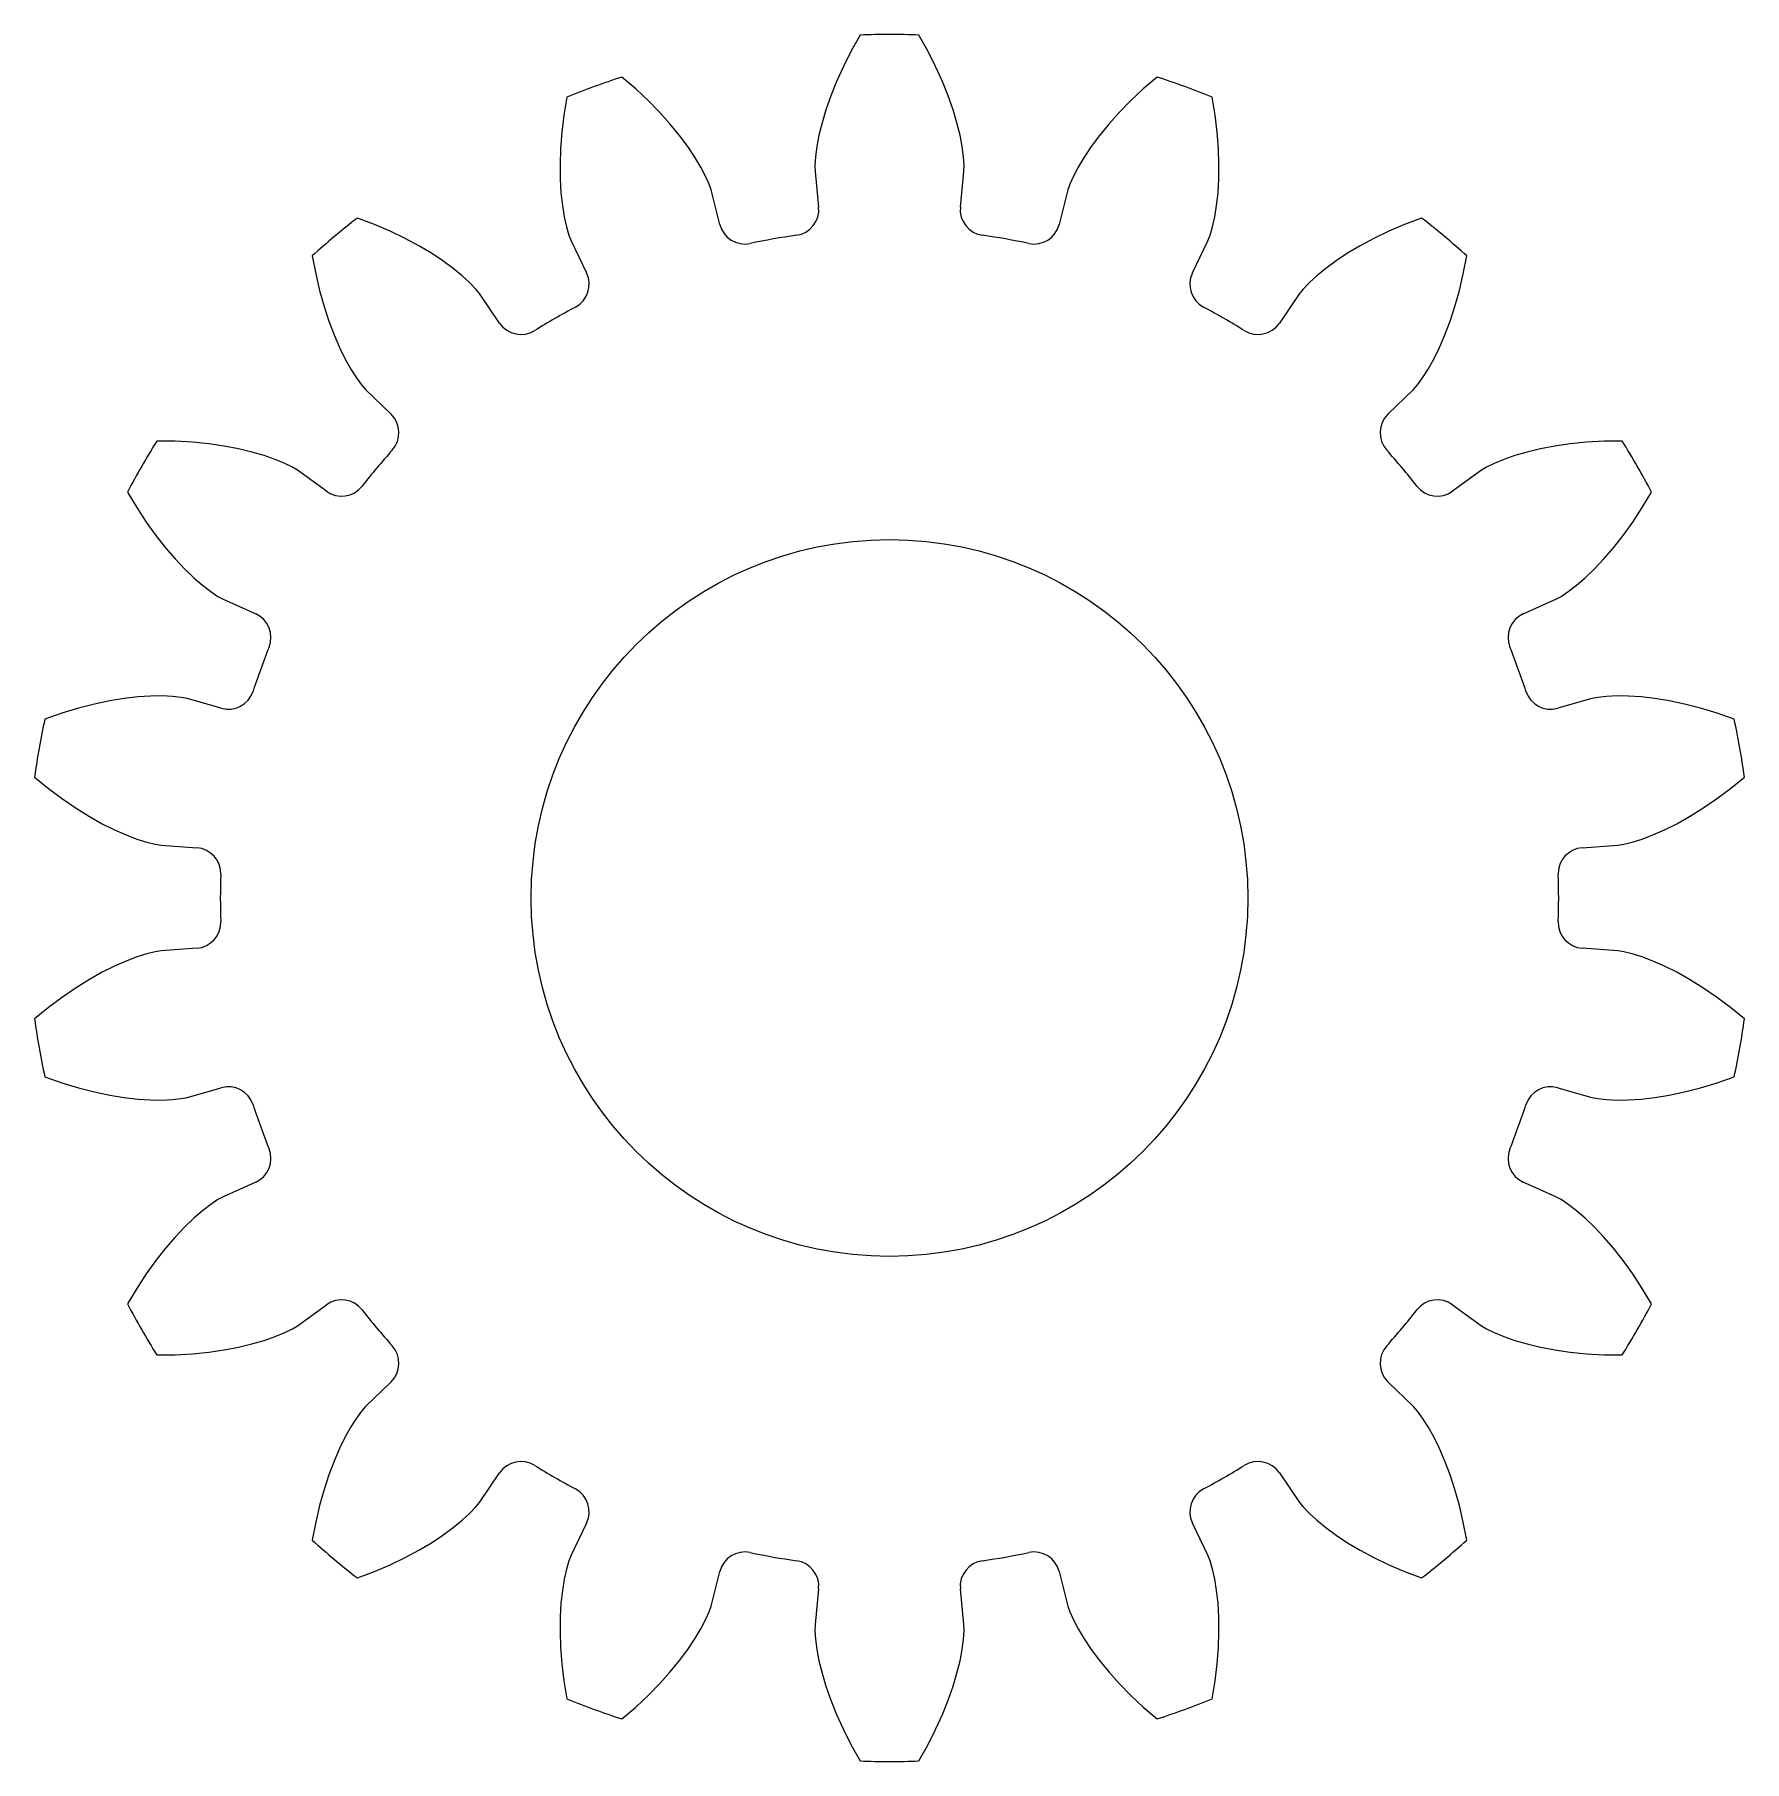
# Model space of a CAD drawing. Header units: millimetres. Extents: x -9.9 to 9.9, y -10 to 10.
import ezdxf

# ---------------------------------------------------------------- set-up
doc = ezdxf.new("R2010")
doc.units = ezdxf.units.MM

msp = doc.modelspace()

# ---------------------------------------------------------------- linework, layer by layer
at = {"layer": 'bore'}
msp.add_circle((0, 0), 4.15, dxfattribs=at)
at = {"layer": 'planet'}
for p, q in [((-0.44335, 9.810201), (-0.533809, 9.630967)), ((-0.340766, 9.994192), (-0.44335, 9.810201)), ((0.44335, 9.810201), (0.340766, 9.994192)), ((0.533809, 9.630967), (0.44335, 9.810201)), ((-0.533809, 9.630967), (-0.612492, 9.457201)), ((0.612492, 9.457201), (0.533809, 9.630967)), ((-2.938673, 9.370208), (-3.098, 9.508018)), ((-0.612492, 9.457201), (-0.67975, 9.289666)), ((0.67975, 9.289666), (0.612492, 9.457201)), ((3.098, 9.508018), (2.938673, 9.370208)), ((-3.73843, 9.27492), (-3.771899, 9.066939)), ((-2.792368, 9.232722), (-2.938673, 9.370208)), ((-2.658999, 9.096346), (-2.792368, 9.232722)), ((-0.67975, 9.289666), (-0.735938, 9.129213)), ((0.735938, 9.129213), (0.67975, 9.289666)), ((2.792368, 9.232722), (2.658999, 9.096346)), ((2.938673, 9.370208), (2.792368, 9.232722)), ((3.771899, 9.066939), (3.73843, 9.27492)), ((-3.771899, 9.066939), (-3.795602, 8.867575)), ((-2.538497, 8.961919), (-2.658999, 9.096346)), ((-0.735938, 9.129213), (-0.781411, 8.97683)), ((0.781411, 8.97683), (0.735938, 9.129213)), ((2.658999, 9.096346), (2.538497, 8.961919)), ((3.795602, 8.867575), (3.771899, 9.066939)), ((-3.795602, 8.867575), (-3.810107, 8.677377)), ((-2.43082, 8.83036), (-2.538497, 8.961919)), ((-2.33597, 8.702719), (-2.43082, 8.83036)), ((-0.816532, 8.833736), (-0.841674, 8.701558)), ((-0.781411, 8.97683), (-0.816532, 8.833736)), ((0.816532, 8.833736), (0.781411, 8.97683)), ((0.841674, 8.701558), (0.816532, 8.833736)), ((2.43082, 8.83036), (2.33597, 8.702719)), ((2.538497, 8.961919), (2.43082, 8.83036)), ((3.810107, 8.677377), (3.795602, 8.867575)), ((-3.810107, 8.677377), (-3.816009, 8.496943)), ((-2.254026, 8.580267), (-2.33597, 8.702719)), ((-0.841674, 8.701558), (-0.857243, 8.58273)), ((0.857243, 8.58273), (0.841674, 8.701558)), ((2.33597, 8.702719), (2.254026, 8.580267)), ((3.816009, 8.496943), (3.810107, 8.677377)), ((-3.816009, 8.496943), (-3.81393, 8.326949)), ((-2.185194, 8.464659), (-2.254026, 8.580267)), ((-2.129922, 8.358323), (-2.185194, 8.464659)), ((-0.857243, 8.58273), (-0.863764, 8.481676)), ((-0.863764, 8.481676), (-0.86258, 8.41313)), ((-0.86258, 8.41313), (-0.820475, 8.002457)), ((0.820475, 8.002457), (0.86258, 8.41313)), ((0.863764, 8.481676), (0.857243, 8.58273)), ((0.86258, 8.41313), (0.863764, 8.481676)), ((2.185194, 8.464659), (2.129922, 8.358323)), ((2.254026, 8.580267), (2.185194, 8.464659)), ((3.81393, 8.326949), (3.816009, 8.496943)), ((-3.81393, 8.326949), (-3.804543, 8.168202)), ((-2.089232, 8.265593), (-2.129922, 8.358323)), ((-2.0669, 8.200776), (-2.089232, 8.265593)), ((-1.966007, 7.800469), (-2.0669, 8.200776)), ((2.0669, 8.200776), (1.966007, 7.800469)), ((2.089232, 8.265593), (2.0669, 8.200776)), ((2.129922, 8.358323), (2.089232, 8.265593)), ((3.804543, 8.168202), (3.81393, 8.326949)), ((-3.804543, 8.168202), (-3.788605, 8.021726)), ((-3.788605, 8.021726), (-3.767023, 7.888921)), ((3.767023, 7.888921), (3.788605, 8.021726)), ((3.788605, 8.021726), (3.804543, 8.168202)), ((-5.96625, 7.80003), (-6.163101, 7.875036)), ((-5.781745, 7.720875), (-5.96625, 7.80003)), ((-3.767023, 7.888921), (-3.741011, 7.771934)), ((3.741011, 7.771934), (3.767023, 7.888921)), ((5.96625, 7.80003), (5.781745, 7.720875)), ((6.163101, 7.875036), (5.96625, 7.80003)), ((-5.609775, 7.638338), (-5.781745, 7.720875)), ((-5.450564, 7.553232), (-5.609775, 7.638338)), ((-3.741011, 7.771934), (-3.712576, 7.674743)), ((-3.712576, 7.674743), (-3.68802, 7.610736)), ((-3.68802, 7.610736), (-3.507996, 7.239231)), ((3.507996, 7.239231), (3.68802, 7.610736)), ((3.68802, 7.610736), (3.712576, 7.674743)), ((3.712576, 7.674743), (3.741011, 7.771934)), ((5.609775, 7.638338), (5.450564, 7.553232)), ((5.781745, 7.720875), (5.609775, 7.638338)), ((-6.685185, 7.436955), (-6.645502, 7.23007)), ((-5.304384, 7.466435), (-5.450564, 7.553232)), ((-5.171599, 7.378932), (-5.304384, 7.466435)), ((5.304384, 7.466435), (5.171599, 7.378932)), ((5.450564, 7.553232), (5.304384, 7.466435)), ((6.645502, 7.23007), (6.685185, 7.436955)), ((-6.645502, 7.23007), (-6.599588, 7.034623)), ((-5.052716, 7.291891), (-5.171599, 7.378932)), ((-4.948494, 7.206798), (-5.052716, 7.291891)), ((-4.860186, 7.125778), (-4.948494, 7.206798)), ((4.948494, 7.206798), (4.860186, 7.125778)), ((5.052716, 7.291891), (4.948494, 7.206798)), ((5.171599, 7.378932), (5.052716, 7.291891)), ((6.599588, 7.034623), (6.645502, 7.23007)), ((-6.599588, 7.034623), (-6.548168, 6.850934)), ((-4.790235, 7.052557), (-4.860186, 7.125778)), ((-4.747081, 6.999287), (-4.790235, 7.052557)), ((4.790235, 7.052557), (4.747081, 6.999287)), ((4.860186, 7.125778), (4.790235, 7.052557)), ((6.548168, 6.850934), (6.599588, 7.034623)), ((-6.548168, 6.850934), (-6.492001, 6.679362)), ((-4.51536, 6.657629), (-4.747081, 6.999287)), ((4.747081, 6.999287), (4.51536, 6.657629)), ((6.492001, 6.679362), (6.548168, 6.850934)), ((-6.492001, 6.679362), (-6.431906, 6.520331)), ((6.431906, 6.520331), (6.492001, 6.679362)), ((-6.431906, 6.520331), (-6.368791, 6.374369)), ((6.368791, 6.374369), (6.431906, 6.520331)), ((-6.368791, 6.374369), (-6.303716, 6.242177)), ((-6.303716, 6.242177), (-6.238013, 6.124763)), ((6.238013, 6.124763), (6.303716, 6.242177)), ((6.303716, 6.242177), (6.368791, 6.374369)), ((-6.238013, 6.124763), (-6.173559, 6.023728)), ((-6.173559, 6.023728), (-6.113597, 5.942124)), ((6.113597, 5.942124), (6.173559, 6.023728)), ((6.173559, 6.023728), (6.238013, 6.124763)), ((-6.113597, 5.942124), (-6.06863, 5.890376)), ((-6.06863, 5.890376), (-5.7724, 5.602847)), ((5.7724, 5.602847), (6.06863, 5.890376)), ((6.06863, 5.890376), (6.113597, 5.942124)), ((-8.274208, 5.289053), (-8.484841, 5.292208)), ((-8.073757, 5.277776), (-8.274208, 5.289053)), ((-7.88393, 5.259034), (-8.073757, 5.277776)), ((-7.705212, 5.233514), (-7.88393, 5.259034)), ((-7.538162, 5.201947), (-7.705212, 5.233514)), ((-7.383457, 5.165137), (-7.538162, 5.201947)), ((7.538162, 5.201947), (7.383457, 5.165137)), ((7.705212, 5.233514), (7.538162, 5.201947)), ((7.88393, 5.259034), (7.705212, 5.233514)), ((8.073757, 5.277776), (7.88393, 5.259034)), ((8.274208, 5.289053), (8.073757, 5.277776)), ((8.484841, 5.292208), (8.274208, 5.289053)), ((-7.241974, 5.124006), (-7.383457, 5.165137)), ((-7.114934, 5.07969), (-7.241974, 5.124006)), ((-7.004241, 5.033759), (-7.114934, 5.07969)), ((-6.913465, 4.988879), (-7.004241, 5.033759)), ((7.004241, 5.033759), (6.913465, 4.988879)), ((7.114934, 5.07969), (7.004241, 5.033759)), ((7.241974, 5.124006), (7.114934, 5.07969)), ((7.383457, 5.165137), (7.241974, 5.124006)), ((-6.854694, 4.953581), (-6.913465, 4.988879)), ((-6.520094, 4.711781), (-6.854694, 4.953581)), ((6.854694, 4.953581), (6.520094, 4.711781)), ((6.913465, 4.988879), (6.854694, 4.953581)), ((-8.825607, 4.701984), (-8.717559, 4.521148)), ((8.717559, 4.521148), (8.825607, 4.701984)), ((-8.717559, 4.521148), (-8.607567, 4.353191)), ((8.607567, 4.353191), (8.717559, 4.521148)), ((-8.607567, 4.353191), (-8.496422, 4.198167)), ((8.496422, 4.198167), (8.607567, 4.353191)), ((-8.496422, 4.198167), (-8.384962, 4.056152)), ((-8.384962, 4.056152), (-8.274099, 3.927266)), ((8.274099, 3.927266), (8.384962, 4.056152)), ((8.384962, 4.056152), (8.496422, 4.198167)), ((-8.274099, 3.927266), (-8.164868, 3.811693)), ((-8.164868, 3.811693), (-8.058506, 3.70973)), ((8.058506, 3.70973), (8.164868, 3.811693)), ((8.164868, 3.811693), (8.274099, 3.927266)), ((-8.058506, 3.70973), (-7.956607, 3.621868)), ((-7.956607, 3.621868), (-7.861484, 3.548971)), ((7.861484, 3.548971), (7.956607, 3.621868)), ((7.956607, 3.621868), (8.058506, 3.70973)), ((-7.861484, 3.548971), (-7.777228, 3.492797)), ((-7.777228, 3.492797), (-7.717274, 3.459549)), ((-7.717274, 3.459549), (-7.340569, 3.290677)), ((7.340569, 3.290677), (7.717274, 3.459549)), ((7.717274, 3.459549), (7.777228, 3.492797)), ((7.777228, 3.492797), (7.861484, 3.548971)), ((-9.207167, 2.245413), (-9.391956, 2.1981)), ((-9.030498, 2.282557), (-9.207167, 2.245413)), ((-8.862726, 2.310028), (-9.030498, 2.282557)), ((-8.704761, 2.32835), (-8.862726, 2.310028)), ((-8.557742, 2.33809), (-8.704761, 2.32835)), ((-8.423207, 2.339897), (-8.557742, 2.33809)), ((-8.303481, 2.334595), (-8.423207, 2.339897)), ((-8.202829, 2.323469), (-8.303481, 2.334595)), ((-8.13553, 2.3104), (-8.202829, 2.323469)), ((-7.738408, 2.197622), (-8.13553, 2.3104)), ((8.13553, 2.3104), (7.738408, 2.197622)), ((8.202829, 2.323469), (8.13553, 2.3104)), ((8.303481, 2.334595), (8.202829, 2.323469)), ((8.423207, 2.339897), (8.303481, 2.334595)), ((8.557742, 2.33809), (8.423207, 2.339897)), ((8.704761, 2.32835), (8.557742, 2.33809)), ((8.862726, 2.310028), (8.704761, 2.32835)), ((9.030498, 2.282557), (8.862726, 2.310028)), ((9.207167, 2.245413), (9.030498, 2.282557)), ((9.391956, 2.1981), (9.207167, 2.245413)), ((-9.584175, 2.140138), (-9.783185, 2.071062)), ((-9.391956, 2.1981), (-9.584175, 2.140138)), ((9.584175, 2.140138), (9.391956, 2.1981)), ((9.783185, 2.071062), (9.584175, 2.140138)), ((-9.901531, 1.399884), (-9.738149, 1.266909)), ((-9.738149, 1.266909), (-9.577346, 1.1467)), ((9.577346, 1.1467), (9.738149, 1.266909)), ((9.738149, 1.266909), (9.901531, 1.399884)), ((-9.577346, 1.1467), (-9.419883, 1.039039)), ((-9.419883, 1.039039), (-9.266573, 0.94371)), ((9.266573, 0.94371), (9.419883, 1.039039)), ((9.419883, 1.039039), (9.577346, 1.1467)), ((-9.266573, 0.94371), (-9.118314, 0.860514)), ((-9.118314, 0.860514), (-8.976142, 0.78927)), ((8.976142, 0.78927), (9.118314, 0.860514)), ((9.118314, 0.860514), (9.266573, 0.94371)), ((-8.976142, 0.78927), (-8.841321, 0.729835)), ((-8.841321, 0.729835), (-8.715517, 0.682123)), ((-8.715517, 0.682123), (-8.601198, 0.646156)), ((-8.601198, 0.646156), (-8.502811, 0.622186)), ((-8.502811, 0.622186), (-8.435101, 0.611449)), ((-8.435101, 0.611449), (-8.023356, 0.581602)), ((8.023356, 0.581602), (8.435101, 0.611449)), ((8.435101, 0.611449), (8.502811, 0.622186)), ((8.502811, 0.622186), (8.601198, 0.646156)), ((8.601198, 0.646156), (8.715517, 0.682123)), ((8.715517, 0.682123), (8.841321, 0.729835)), ((8.841321, 0.729835), (8.976142, 0.78927)), ((-8.023356, -0.581602), (-8.435101, -0.611449)), ((8.435101, -0.611449), (8.023356, -0.581602)), ((-8.976142, -0.78927), (-9.118314, -0.860514)), ((-8.841321, -0.729835), (-8.976142, -0.78927)), ((-8.715517, -0.682123), (-8.841321, -0.729835)), ((-8.601198, -0.646156), (-8.715517, -0.682123)), ((-8.502811, -0.622186), (-8.601198, -0.646156)), ((-8.435101, -0.611449), (-8.502811, -0.622186)), ((8.502811, -0.622186), (8.435101, -0.611449)), ((8.601198, -0.646156), (8.502811, -0.622186)), ((8.715517, -0.682123), (8.601198, -0.646156)), ((8.841321, -0.729835), (8.715517, -0.682123)), ((8.976142, -0.78927), (8.841321, -0.729835)), ((9.118314, -0.860514), (8.976142, -0.78927)), ((-9.266573, -0.94371), (-9.419883, -1.039039)), ((-9.118314, -0.860514), (-9.266573, -0.94371)), ((9.266573, -0.94371), (9.118314, -0.860514)), ((9.419883, -1.039039), (9.266573, -0.94371)), ((-9.577346, -1.1467), (-9.738149, -1.266909)), ((-9.419883, -1.039039), (-9.577346, -1.1467)), ((9.577346, -1.1467), (9.419883, -1.039039)), ((9.738149, -1.266909), (9.577346, -1.1467)), ((-9.738149, -1.266909), (-9.901531, -1.399884)), ((9.901531, -1.399884), (9.738149, -1.266909)), ((-9.783185, -2.071062), (-9.584175, -2.140138)), ((-9.584175, -2.140138), (-9.391956, -2.1981)), ((-9.391956, -2.1981), (-9.207167, -2.245413)), ((-8.13553, -2.3104), (-7.738408, -2.197622)), ((7.738408, -2.197622), (8.13553, -2.3104)), ((9.207167, -2.245413), (9.391956, -2.1981)), ((9.391956, -2.1981), (9.584175, -2.140138)), ((9.584175, -2.140138), (9.783185, -2.071062)), ((-9.207167, -2.245413), (-9.030498, -2.282557)), ((-9.030498, -2.282557), (-8.862726, -2.310028)), ((-8.862726, -2.310028), (-8.704761, -2.32835)), ((-8.704761, -2.32835), (-8.557742, -2.33809)), ((-8.557742, -2.33809), (-8.423207, -2.339897)), ((-8.423207, -2.339897), (-8.303481, -2.334595)), ((-8.303481, -2.334595), (-8.202829, -2.323469)), ((-8.202829, -2.323469), (-8.13553, -2.3104)), ((8.13553, -2.3104), (8.202829, -2.323469)), ((8.202829, -2.323469), (8.303481, -2.334595)), ((8.303481, -2.334595), (8.423207, -2.339897)), ((8.423207, -2.339897), (8.557742, -2.33809)), ((8.557742, -2.33809), (8.704761, -2.32835)), ((8.704761, -2.32835), (8.862726, -2.310028)), ((8.862726, -2.310028), (9.030498, -2.282557)), ((9.030498, -2.282557), (9.207167, -2.245413)), ((-7.340569, -3.290677), (-7.717274, -3.459549)), ((7.717274, -3.459549), (7.340569, -3.290677)), ((-7.861484, -3.548971), (-7.956607, -3.621868)), ((-7.777228, -3.492797), (-7.861484, -3.548971)), ((-7.717274, -3.459549), (-7.777228, -3.492797)), ((7.777228, -3.492797), (7.717274, -3.459549)), ((7.861484, -3.548971), (7.777228, -3.492797)), ((7.956607, -3.621868), (7.861484, -3.548971)), ((-8.058506, -3.70973), (-8.164868, -3.811693)), ((-7.956607, -3.621868), (-8.058506, -3.70973)), ((8.058506, -3.70973), (7.956607, -3.621868)), ((8.164868, -3.811693), (8.058506, -3.70973)), ((-8.274099, -3.927266), (-8.384962, -4.056152)), ((-8.164868, -3.811693), (-8.274099, -3.927266)), ((8.274099, -3.927266), (8.164868, -3.811693)), ((8.384962, -4.056152), (8.274099, -3.927266)), ((-8.496422, -4.198167), (-8.607567, -4.353191)), ((-8.384962, -4.056152), (-8.496422, -4.198167)), ((8.496422, -4.198167), (8.384962, -4.056152)), ((8.607567, -4.353191), (8.496422, -4.198167)), ((-8.607567, -4.353191), (-8.717559, -4.521148)), ((8.717559, -4.521148), (8.607567, -4.353191)), ((-8.717559, -4.521148), (-8.825607, -4.701984)), ((8.825607, -4.701984), (8.717559, -4.521148)), ((-6.854694, -4.953581), (-6.520094, -4.711781)), ((6.520094, -4.711781), (6.854694, -4.953581)), ((-7.004241, -5.033759), (-6.913465, -4.988879)), ((-6.913465, -4.988879), (-6.854694, -4.953581)), ((6.854694, -4.953581), (6.913465, -4.988879)), ((6.913465, -4.988879), (7.004241, -5.033759)), ((-7.538162, -5.201947), (-7.383457, -5.165137)), ((-7.383457, -5.165137), (-7.241974, -5.124006)), ((-7.241974, -5.124006), (-7.114934, -5.07969)), ((-7.114934, -5.07969), (-7.004241, -5.033759)), ((7.004241, -5.033759), (7.114934, -5.07969)), ((7.114934, -5.07969), (7.241974, -5.124006)), ((7.241974, -5.124006), (7.383457, -5.165137)), ((7.383457, -5.165137), (7.538162, -5.201947)), ((-8.484841, -5.292208), (-8.274208, -5.289053)), ((-8.274208, -5.289053), (-8.073757, -5.277776)), ((-8.073757, -5.277776), (-7.88393, -5.259034)), ((-7.88393, -5.259034), (-7.705212, -5.233514)), ((-7.705212, -5.233514), (-7.538162, -5.201947)), ((7.538162, -5.201947), (7.705212, -5.233514)), ((7.705212, -5.233514), (7.88393, -5.259034)), ((7.88393, -5.259034), (8.073757, -5.277776)), ((8.073757, -5.277776), (8.274208, -5.289053)), ((8.274208, -5.289053), (8.484841, -5.292208)), ((-5.7724, -5.602847), (-6.06863, -5.890376)), ((6.06863, -5.890376), (5.7724, -5.602847)), ((-6.113597, -5.942124), (-6.173559, -6.023728)), ((-6.06863, -5.890376), (-6.113597, -5.942124)), ((6.113597, -5.942124), (6.06863, -5.890376)), ((6.173559, -6.023728), (6.113597, -5.942124)), ((-6.238013, -6.124763), (-6.303716, -6.242177)), ((-6.173559, -6.023728), (-6.238013, -6.124763)), ((6.238013, -6.124763), (6.173559, -6.023728)), ((6.303716, -6.242177), (6.238013, -6.124763)), ((-6.368791, -6.374369), (-6.431906, -6.520331)), ((-6.303716, -6.242177), (-6.368791, -6.374369)), ((6.368791, -6.374369), (6.303716, -6.242177)), ((6.431906, -6.520331), (6.368791, -6.374369)), ((-6.431906, -6.520331), (-6.492001, -6.679362)), ((6.492001, -6.679362), (6.431906, -6.520331)), ((-6.492001, -6.679362), (-6.548168, -6.850934)), ((-4.747081, -6.999287), (-4.51536, -6.657629)), ((4.51536, -6.657629), (4.747081, -6.999287)), ((6.548168, -6.850934), (6.492001, -6.679362)), ((-6.548168, -6.850934), (-6.599588, -7.034623)), ((-4.790235, -7.052557), (-4.747081, -6.999287)), ((4.747081, -6.999287), (4.790235, -7.052557)), ((6.599588, -7.034623), (6.548168, -6.850934)), ((-6.599588, -7.034623), (-6.645502, -7.23007)), ((-4.948494, -7.206798), (-4.860186, -7.125778)), ((-4.860186, -7.125778), (-4.790235, -7.052557)), ((4.790235, -7.052557), (4.860186, -7.125778)), ((4.860186, -7.125778), (4.948494, -7.206798)), ((6.645502, -7.23007), (6.599588, -7.034623)), ((-6.645502, -7.23007), (-6.685185, -7.436955)), ((-5.304384, -7.466435), (-5.171599, -7.378932)), ((-5.171599, -7.378932), (-5.052716, -7.291891)), ((-5.052716, -7.291891), (-4.948494, -7.206798)), ((-3.507996, -7.239231), (-3.68802, -7.610736)), ((3.68802, -7.610736), (3.507996, -7.239231)), ((4.948494, -7.206798), (5.052716, -7.291891)), ((5.052716, -7.291891), (5.171599, -7.378932)), ((5.171599, -7.378932), (5.304384, -7.466435)), ((6.685185, -7.436955), (6.645502, -7.23007)), ((-5.609775, -7.638338), (-5.450564, -7.553232)), ((-5.450564, -7.553232), (-5.304384, -7.466435)), ((5.304384, -7.466435), (5.450564, -7.553232)), ((5.450564, -7.553232), (5.609775, -7.638338)), ((-5.96625, -7.80003), (-5.781745, -7.720875)), ((-5.781745, -7.720875), (-5.609775, -7.638338)), ((-3.741011, -7.771934), (-3.767023, -7.888921)), ((-3.712576, -7.674743), (-3.741011, -7.771934)), ((-3.68802, -7.610736), (-3.712576, -7.674743)), ((3.712576, -7.674743), (3.68802, -7.610736)), ((3.741011, -7.771934), (3.712576, -7.674743)), ((3.767023, -7.888921), (3.741011, -7.771934)), ((5.609775, -7.638338), (5.781745, -7.720875)), ((5.781745, -7.720875), (5.96625, -7.80003)), ((-6.163101, -7.875036), (-5.96625, -7.80003)), ((-3.767023, -7.888921), (-3.788605, -8.021726)), ((-2.0669, -8.200776), (-1.966007, -7.800469)), ((1.966007, -7.800469), (2.0669, -8.200776)), ((3.788605, -8.021726), (3.767023, -7.888921)), ((5.96625, -7.80003), (6.163101, -7.875036)), ((-3.804543, -8.168202), (-3.81393, -8.326949)), ((-3.788605, -8.021726), (-3.804543, -8.168202)), ((-0.820475, -8.002457), (-0.86258, -8.41313)), ((0.86258, -8.41313), (0.820475, -8.002457)), ((3.804543, -8.168202), (3.788605, -8.021726)), ((3.81393, -8.326949), (3.804543, -8.168202)), ((-3.81393, -8.326949), (-3.816009, -8.496943)), ((-2.185194, -8.464659), (-2.129922, -8.358323)), ((-2.129922, -8.358323), (-2.089232, -8.265593)), ((-2.089232, -8.265593), (-2.0669, -8.200776)), ((2.0669, -8.200776), (2.089232, -8.265593)), ((2.089232, -8.265593), (2.129922, -8.358323)), ((2.129922, -8.358323), (2.185194, -8.464659)), ((3.816009, -8.496943), (3.81393, -8.326949)), ((-3.816009, -8.496943), (-3.810107, -8.677377)), ((-2.33597, -8.702719), (-2.254026, -8.580267)), ((-2.254026, -8.580267), (-2.185194, -8.464659)), ((-0.86258, -8.41313), (-0.863764, -8.481676)), ((-0.863764, -8.481676), (-0.857243, -8.58273)), ((-0.857243, -8.58273), (-0.841674, -8.701558)), ((0.841674, -8.701558), (0.857243, -8.58273)), ((0.857243, -8.58273), (0.863764, -8.481676)), ((0.863764, -8.481676), (0.86258, -8.41313)), ((2.185194, -8.464659), (2.254026, -8.580267)), ((2.254026, -8.580267), (2.33597, -8.702719)), ((3.810107, -8.677377), (3.816009, -8.496943)), ((-3.810107, -8.677377), (-3.795602, -8.867575)), ((-2.43082, -8.83036), (-2.33597, -8.702719)), ((-0.841674, -8.701558), (-0.816532, -8.833736)), ((0.816532, -8.833736), (0.841674, -8.701558)), ((2.33597, -8.702719), (2.43082, -8.83036)), ((3.795602, -8.867575), (3.810107, -8.677377)), ((-3.795602, -8.867575), (-3.771899, -9.066939)), ((-2.658999, -9.096346), (-2.538497, -8.961919)), ((-2.538497, -8.961919), (-2.43082, -8.83036)), ((-0.816532, -8.833736), (-0.781411, -8.97683)), ((-0.781411, -8.97683), (-0.735938, -9.129213)), ((0.735938, -9.129213), (0.781411, -8.97683)), ((0.781411, -8.97683), (0.816532, -8.833736)), ((2.43082, -8.83036), (2.538497, -8.961919)), ((2.538497, -8.961919), (2.658999, -9.096346)), ((3.771899, -9.066939), (3.795602, -8.867575)), ((-3.771899, -9.066939), (-3.73843, -9.27492)), ((-2.792368, -9.232722), (-2.658999, -9.096346)), ((-0.735938, -9.129213), (-0.67975, -9.289666)), ((0.67975, -9.289666), (0.735938, -9.129213)), ((2.658999, -9.096346), (2.792368, -9.232722)), ((3.73843, -9.27492), (3.771899, -9.066939)), ((-3.098, -9.508018), (-2.938673, -9.370208)), ((-2.938673, -9.370208), (-2.792368, -9.232722)), ((-0.67975, -9.289666), (-0.612492, -9.457201)), ((0.612492, -9.457201), (0.67975, -9.289666)), ((2.792368, -9.232722), (2.938673, -9.370208)), ((2.938673, -9.370208), (3.098, -9.508018)), ((-0.612492, -9.457201), (-0.533809, -9.630967)), ((0.533809, -9.630967), (0.612492, -9.457201)), ((-0.533809, -9.630967), (-0.44335, -9.810201)), ((0.44335, -9.810201), (0.533809, -9.630967)), ((-0.44335, -9.810201), (-0.340766, -9.994192)), ((0.340766, -9.994192), (0.44335, -9.810201))]:
    msp.add_line(p, q, dxfattribs=at)
for centre, radius, start, end in [((0, 0), 10, 88.047177, 91.952823), ((0, 0), 10, 108.047177, 111.952823), ((0, 0), 10, 68.047177, 71.952823), ((-1.11891, 7.971859), 0.3, 277.989699, 5.853958), ((1.11891, 7.971859), 0.3, 174.146042, 262.010301), ((0, 0), 10, 128.047177, 131.952823), ((-1.675105, 7.873787), 0.3, 194.146042, 282.010301), ((1.675105, 7.873787), 0.3, 257.989699, 345.853958), ((0, 0), 10, 48.047177, 51.952823), ((0, 0), 7.75, 97.989699, 102.010301), ((0, 0), 7.75, 77.989699, 82.010301), ((-3.777968, 7.108407), 0.3, 297.989699, 25.853958), ((3.777968, 7.108407), 0.3, 154.146042, 242.010301), ((0, 0), 7.75, 117.989699, 122.010301), ((0, 0), 7.75, 57.989699, 62.010301), ((-4.267077, 6.82602), 0.3, 214.146042, 302.010301), ((4.267077, 6.82602), 0.3, 237.989699, 325.853958), ((-5.981347, 5.387577), 0.3, 317.989699, 45.853958), ((5.981347, 5.387577), 0.3, 134.146042, 222.010301), ((0, 0), 10, 148.047177, 151.952823), ((0, 0), 10, 28.047177, 31.952823), ((0, 0), 7.75, 137.989699, 142.010301), ((0, 0), 7.75, 37.989699, 42.010301), ((-6.344377, 4.954934), 0.3, 234.146042, 322.010301), ((6.344377, 4.954934), 0.3, 217.989699, 305.853958), ((-7.463288, 3.016925), 0.3, 337.989699, 65.853958), ((7.463288, 3.016925), 0.3, 114.146042, 202.010301), ((0, 0), 7.75, 157.989699, 162.010301), ((0, 0), 7.75, 17.989699, 22.010301), ((-7.656452, 2.48621), 0.3, 254.146042, 342.010301), ((7.656452, 2.48621), 0.3, 197.989699, 285.853958), ((0, 0), 10, 168.047177, 171.952823), ((0, 0), 10, 8.047177, 11.952823), ((-8.045046, 0.282387), 0.3, 357.989699, 85.853958), ((8.045046, 0.282387), 0.3, 94.146042, 182.010301), ((0, 0), 7.75, 177.989699, 182.010301), ((0, 0), 7.75, 357.989699, 2.010301), ((-8.045046, -0.282387), 0.3, 274.146042, 2.010301), ((8.045046, -0.282387), 0.3, 177.989699, 265.853958), ((0, 0), 10, 188.047177, 191.952823), ((0, 0), 10, 348.047177, 351.952823), ((-7.656452, -2.48621), 0.3, 17.989699, 105.853958), ((7.656452, -2.48621), 0.3, 74.146042, 162.010301), ((0, 0), 7.75, 197.989699, 202.010301), ((0, 0), 7.75, 337.989699, 342.010301), ((-7.463288, -3.016925), 0.3, 294.146042, 22.010301), ((7.463288, -3.016925), 0.3, 157.989699, 245.853958), ((0, 0), 10, 208.047177, 211.952823), ((-6.344377, -4.954934), 0.3, 37.989699, 125.853958), ((0, 0), 7.75, 217.989699, 222.010301), ((0, 0), 7.75, 317.989699, 322.010301), ((6.344377, -4.954934), 0.3, 54.146042, 142.010301), ((0, 0), 10, 328.047177, 331.952823), ((-5.981347, -5.387577), 0.3, 314.146042, 42.010301), ((5.981347, -5.387577), 0.3, 137.989699, 225.853958), ((-4.267077, -6.82602), 0.3, 57.989699, 145.853958), ((0, 0), 7.75, 237.989699, 242.010301), ((0, 0), 7.75, 297.989699, 302.010301), ((4.267077, -6.82602), 0.3, 34.146042, 122.010301), ((-3.777968, -7.108407), 0.3, 334.146042, 62.010301), ((3.777968, -7.108407), 0.3, 117.989699, 205.853958), ((0, 0), 10, 228.047177, 231.952823), ((-1.675105, -7.873787), 0.3, 77.989699, 165.853958), ((0, 0), 7.75, 257.989699, 262.010301), ((0, 0), 7.75, 277.989699, 282.010301), ((1.675105, -7.873787), 0.3, 14.146042, 102.010301), ((0, 0), 10, 308.047177, 311.952823), ((-1.11891, -7.971859), 0.3, 354.146042, 82.010301), ((1.11891, -7.971859), 0.3, 97.989699, 185.853958), ((0, 0), 10, 248.047177, 251.952823), ((0, 0), 10, 288.047177, 291.952823), ((0, 0), 10, 268.047177, 271.952823)]:
    msp.add_arc(centre, radius, start, end, dxfattribs=at)

doc.saveas('drawing.dxf')
